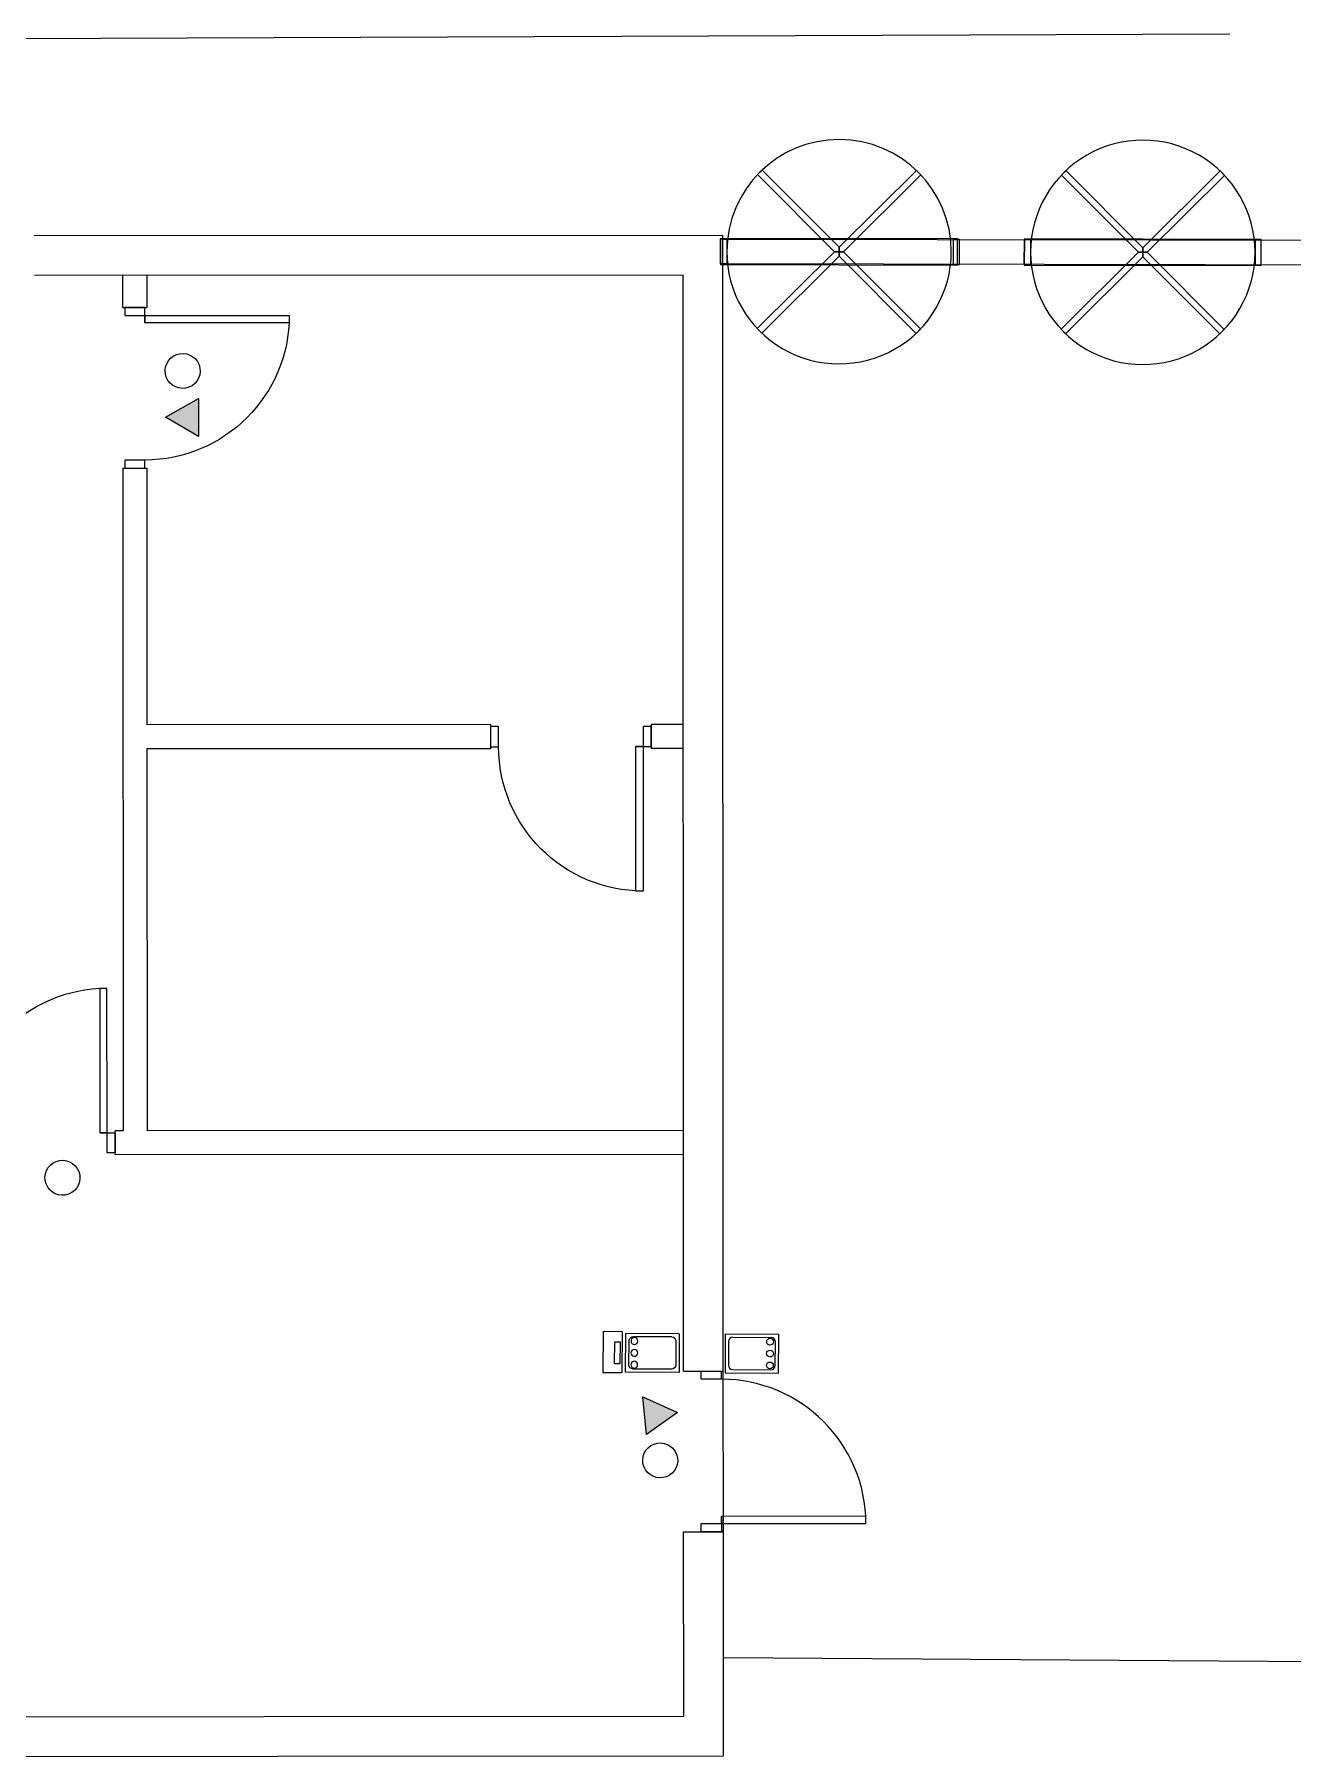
# Model space of a CAD drawing. Header units: metres. Extents: x 6917732 to 8046551, y 3602874 to 4094271.
# Drawn here: x 7134581 to 7142418, y 3816654 to 3827347 of the extents above; entities that cross this region are included whole.
import ezdxf

# ---------------------------------------------------------------- set-up
doc = ezdxf.new("R2010")
doc.units = ezdxf.units.M
doc.header["$LTSCALE"] = 0.5
doc.header["$MEASUREMENT"] = 0
doc.linetypes.add('03000 - Plant Layout 1$0$CENTER2', pattern=[1.125, 0.75, -0.125, 0.125, -0.125])
doc.linetypes.add('HIDDEN2', pattern=[4.762499999999999, 3.175, -1.5875])
doc.layers.get('0').update_dxf_attribs({"linetype": 'CONTINUOUS'})
doc.layers.add('CI-CEN', color=1, linetype='03000 - Plant Layout 1$0$CENTER2')
doc.layers.add('RD-TXT', color=7, linetype='CONTINUOUS')
doc.layers.add('CI-PED-FOOTPATH', color=44, linetype='CONTINUOUS', lineweight=0)
doc.layers.get('CI-CEN').off()

# ---------------------------------------------------------------- blocks, each defined once
blk = doc.blocks.new('DMC')
blk.add_hatch(color=256).paths.add_polyline_path([(125, 216.506350946147), (0, 0), (250, 0)])
for p, q in [((0, 0), (125, 216.506350946147)), ((125, 216.506350946147), (250, 0)), ((250, 0), (0, 0))]:
    blk.add_line(p, q)
blk = doc.blocks.new('CR')
for p, q in [((-3.637978807091713e-12, 274.9999999999964), (0, 0)), ((199.9999999999964, 275), (-3.637978807091713e-12, 274.9999999999964)), ((199.9999999999964, 275), (199.9999999999964, 0)), ((16.66666666668607, 236.111111111004), (16.66666666668607, 38.88888888899237)), ((161.1111111111204, 258.3333333334849), (38.88888888887595, 258.3333333334886)), ((183.3333333333103, 236.111111111004), (183.3333333333103, 38.88888888898873)), ((0, 0), (199.9999999999964, 0)), ((38.88888888887232, 16.66666666650781), (161.1111111111204, 16.66666666651145))]:
    blk.add_line(p, q)
for centre in [(38.88888888887595, 44.16666666651145), (100, 44.16666666650781), (161.111111111124, 44.16666666651145)]:
    blk.add_circle(centre, 17.5)
for centre, start, end in [((38.88888888887595, 236.111111111004), 90, 180), ((161.1111111111204, 236.1111111110113), 0, 90), ((38.88888888887595, 38.88888888898873), 180, 270), ((161.1111111111204, 38.88888888899237), 270, 0)]:
    blk.add_arc(centre, 22.22222222222079, start, end)
blk = doc.blocks.new('CMU-Dr_900')
at = {"color": 15, "lineweight": 0}
blk.add_line((0, 0), (-45, 0), dxfattribs=at)
for points in [[(-45, 0), (0, 0), (0, 900), (-45, 900)], [(-950, 1.102182119232618e-13), (-900, 1.102182119232618e-13), (-900, -124.9999999999999), (-950, -124.9999999999999)], [(0, 0), (50, 0), (50, -125), (0, -125)]]:
    blk.add_lwpolyline(points, close=True, dxfattribs=at)
blk.add_arc((0, 0), 900, 90, 180, dxfattribs=at)
blk = doc.blocks.new('sdsxdc')
at = {"layer": 'CI-PED-FOOTPATH', "color": 15, "lineweight": 0, "extrusion": (0.007640920335774551, -0.02019141982640698, 0.9997669342910958)}
for p, q in [((7138854.642859234, 3825916.785034948, -53.360430682193), (7138854.982171007, 3826072.08349877, -50.22659646642296)), ((7140342.725657627, 3825913.717351431, -64.79535876259399), (7140343.064969397, 3826069.015815253, -61.66152454678945)), ((7140746.345407088, 3825912.945165927, -67.89569921605204), (7140746.684718858, 3826068.243629669, -64.76186500187464)), ((7142221.938090249, 3825909.949936565, -79.23370577972236), (7142222.277402019, 3826065.248400387, -76.099871563963)), ((7135130.922204453, 3825844.60601896, -26.35888154355086), (7135131.025373762, 3825644.646837366, -30.39807103229316)), ((7135280.917805658, 3825844.706525251, -27.50322332517067), (7135281.020974962, 3825644.747343656, -31.54241281393035)), ((7135131.025373762, 3825644.646837366, -30.39807103229316), (7135281.020974962, 3825644.747343656, -31.54241281393035)), ((7135131.541220296, 3824644.850929387, -50.59401847609092), (7135281.536821502, 3824644.951435679, -51.73836025774608)), ((7135131.541220296, 3824644.850929387, -50.59401847609092), (7135133.671666502, 3820515.69382944, -134.0032814190599)), ((7135281.536821502, 3824644.951435679, -51.73836025774608), (7135282.362175965, 3823045.277982915, -84.0518761678411)), ((7137422.299419801, 3823046.71187266, -100.3778189191623), (7135282.362175965, 3823045.277982915, -84.0518761678411)), ((7137422.299419801, 3823046.71187266, -100.3778189191623), (7137422.376796779, 3822896.742486463, -103.4072110357155)), ((7138622.264229428, 3823047.515922983, -109.532553172226), (7138422.270094487, 3823047.381914596, -108.0067641299996)), ((7138422.270094487, 3823047.381914596, -108.0067641300032), (7138422.347471468, 3822897.4125284, -111.0361562465625)), ((7137422.376796779, 3822896.742486463, -103.4072110357155), (7135282.439552945, 3822895.308596718, -87.08126828442312)), ((7135282.439552945, 3822895.308596718, -87.08126828442312), (7135283.667267705, 3820515.79433573, -135.1476232006836)), ((7138622.341606406, 3822897.546536786, -112.5619452887793), (7138422.347471468, 3822897.4125284, -111.0361562465625)), ((7135133.671666502, 3820515.69382944, -134.0032814190599), (7135083.673132766, 3820515.660327343, -133.6218341584945)), ((7135083.750509745, 3820365.690941146, -136.6512262750754), (7135083.673132766, 3820515.660327343, -133.6218341584945)), ((7138623.569321166, 3820518.032275799, -160.6283002050413), (7135283.667267705, 3820515.79433573, -135.1476232006836)), ((7138623.646698147, 3820368.062889603, -163.6576923216159), (7135083.750509745, 3820365.690941146, -136.6512262750754)), ((7138123.820571827, 3819008.009738399, -200.135459398753), (7138125.364988588, 3819267.257593073, -194.911460357529)), ((7138125.364988588, 3819267.257593073, -194.911460357529), (7138240.81772664, 3819266.58785955, -195.807357204323)), ((7138194.392699147, 3819064.177480881, -199.5404502559309), (7138195.207139635, 3819200.890546295, -196.7856003708702)), ((7138195.207139635, 3819200.890546295, -196.7856003708702), (7138228.512780377, 3819200.697342524, -197.0440474118882)), ((7138198.533650598, 3819200.912813038, -196.8105741995262), (7138211.434857681, 3819200.837974008, -196.9106857338069)), ((7138228.512780377, 3819200.697342524, -197.0440474118882), (7138227.698339887, 3819063.984277111, -199.7988972968881)), ((7138240.81772664, 3819266.58785955, -195.807357204323), (7138239.27330988, 3819007.340004876, -201.0313562455067)), ((7138239.27330988, 3819007.340004876, -201.0313562455067), (7138123.820571827, 3819008.009738399, -200.135459398753)), ((7138227.696501902, 3819063.675750576, -199.8051142907454), (7138194.390861162, 3819063.868954346, -199.5466672498171)), ((7138624.343090971, 3819018.338413835, -190.9222213707092), (7138871.835832958, 3819018.504249212, -192.810385310432)), ((7138872.351679496, 3818018.708341234, -213.00633275428), (7138871.835832958, 3819018.504249212, -192.810385310432)), ((7138624.858937507, 3818018.542505854, -211.1181688145804), (7138872.351679496, 3818018.708341234, -213.00633275428))]:
    blk.add_line(p, q, dxfattribs=at)
at = {"layer": 'CI-PED-FOOTPATH', "color": 15, "lineweight": 0, "elevation": 66.38924782104556, "flags": 128}
blk.add_lwpolyline([(7142026.032142707, 3827347.197944504), (7129578.026975662, 3827299.622843644)], dxfattribs=at)
at = {"layer": 'CI-PED-FOOTPATH', "color": 15, "lineweight": 0, "extrusion": (0.007640920335774551, -0.02019141982640698, 0.9997669342910958)}
for points, elevation in [([(8030940.374945566, 1051434.306006315, 1.000000000000007), (8032246.815477146, 1050936.767466892, 0.9999999999999999)], -22756.62040696195), ([(8032708.272509036, 1050761.028386566, 1.000000000000007), (8034014.713040792, 1050263.489847162, 0.9999999999999999)], -22756.62040694852)]:
    blk.add_lwpolyline(points, format="xyb", close=True, dxfattribs=dict(at, elevation=elevation))
for points, elevation in [([(8031593.59521134, 1051185.536736566), (8031603.367791201, 1051211.197652116), (8031325.32191701, 1051831.283821566), (8031289.888421632, 1051815.395485945), (8031567.934295789, 1051195.309316425)], -22756.62040696712), ([(8031593.59521134, 1051185.536736566), (8031619.256126896, 1051175.764156705), (8032239.342296267, 1051453.810030923), (8032223.453960604, 1051489.243526406), (8031603.367791201, 1051211.197652116)], -22756.62040696703), ([(8033361.492774814, 1050512.259116818), (8033371.265354699, 1050537.920032445), (8033093.219480482, 1051158.006201818), (8033057.785985099, 1051142.1178662), (8033335.83185944, 1050522.031696695)], -22756.62040695364), ([(8033361.492774814, 1050512.259116818), (8033387.153690365, 1050502.486536958), (8034007.239859914, 1050780.532411194), (8033991.351524223, 1050815.965906604), (8033371.265354699, 1050537.920032445)], -22756.62040695364), ([(8030875.039736358, 1051371.859426244), (8032254.060297753, 1050846.679856829), (8032312.150686323, 1050999.214046887), (8030933.130125109, 1051524.393616317)], -22756.62040697248), ([(8030876.443900725, 1051375.546491652), (8030931.725960691, 1051520.706550761), (8030968.015975444, 1051506.886035821), (8030912.733915483, 1051361.725976712)], -22756.62040697148), ([(8030944.075497407, 1051516.003412519), (8034687.93984402, 1050090.208090508), (8034660.298814111, 1050017.628060922), (8034632.657784085, 1049945.048031471), (8030889.185425482, 1051370.694070649)], -22756.62040702969), ([(8032267.120474521, 1050845.87749102), (8032322.402534485, 1050991.03755013), (8032286.11251973, 1051004.858065071), (8032230.830459763, 1050859.69800596)], -22756.62040696148), ([(8032642.937299984, 1050698.581806441), (8034021.957861247, 1050173.402237159), (8034080.04824982, 1050325.936427212), (8032701.027688581, 1050851.115996571)], -22756.6204069591), ([(8032644.341464252, 1050702.268872053), (8032699.623524185, 1050847.42893109), (8032735.913538915, 1050833.608416078), (8032680.63147895, 1050688.448356963)], -22756.6204069581), ([(8034023.362025462, 1050177.089302621), (8034078.644085424, 1050322.249361733), (8034042.354070698, 1050336.069876746), (8033987.072010886, 1050190.909817579)], -22756.62040694812), ([(8031593.59521134, 1051185.536736566), (8031567.934295789, 1051195.309316425), (8030947.84812627, 1050917.263442263), (8030963.73646196, 1050881.829946853), (8031583.822631481, 1051159.875821015)], -22756.62040696681), ([(8031593.59521134, 1051185.536736566), (8031583.822631481, 1051159.875821015), (8031861.8685057, 1050539.78965164), (8031897.302001109, 1050555.677987333), (8031619.256126896, 1051175.764156705)], -22756.6204069667), ([(8033361.492774813, 1050512.259116818), (8033335.831859438, 1050522.031696694), (8032715.745689884, 1050243.985822461), (8032731.634025578, 1050208.552327051), (8033351.720194953, 1050486.598201265)], -22756.62040695332), ([(8033361.492774813, 1050512.259116818), (8033351.720194953, 1050486.598201265), (8033629.76606917, 1049866.512031893), (8033665.199564576, 1049882.400367584), (8033387.153690364, 1050502.486536958)], -22756.62040695329)]:
    blk.add_lwpolyline(points, close=True, dxfattribs=dict(at, elevation=elevation))
for points, elevation in [([(8028451.018785262, 1044916.186407532), (8030952.029154199, 1051537.058962148), (8026941.15086696, 1053052.153551596)], -22756.6204070297), ([(8027820.531044357, 1043247.109396672), (8031558.846736281, 1041802.691246302), (8034668.572161679, 1050056.054623449), (8034674.119329064, 1050053.918075714)], -22756.62040694381), ([(8028219.487035737, 1045003.646678294), (8030633.037133912, 1051392.987483385), (8026853.690596197, 1052820.621802069)], -22756.62040702968), ([(8020653.777846693, 1047861.565626898), (8019806.561688513, 1045618.747972402), (8027603.802627085, 1042673.368753035), (8028097.643953907, 1043980.704591265)], -22756.62040702971), ([(8020885.30959622, 1047774.105356136), (8020125.5537088, 1045762.819451168), (8027459.731148319, 1042992.360773323), (8027866.112204378, 1044068.164862028)], -22756.62040702973)]:
    blk.add_lwpolyline(points, dxfattribs=dict(at, elevation=elevation))
for centre in [(8027507.386479269, 1051936.715313097, -22794.67973694044), (8025028.136052913, 1047500.386207655, -22769.44739983275), (8027886.685494848, 1044534.657574044, -22794.67973730076)]:
    blk.add_circle(centre, 108.9315707146772, dxfattribs=at)
at = {"layer": 'CI-PED-FOOTPATH', "color": 15, "lineweight": 0, "extrusion": (-0.007640920335774556, 0.02019141982640697, -0.9997669342910958), "zscale": -1.000000000000012, "rotation": 110.6938743807922}
blk.add_blockref('CMU-Dr_900', (-8027408.49063704, 1052343.806151441, 22756.62040702966), dxfattribs=at)
at = {"layer": 'CI-PED-FOOTPATH', "color": 15, "lineweight": 0, "extrusion": (0.007640920328687026, -0.02019141982165707, 0.9997669342912459), "xscale": 0.9456681453490492, "yscale": 0.9456681453490492, "zscale": 0.4728340726745252, "rotation": 68.93530424775699}
blk.add_blockref('DMC', (8027454.241681573, 1051520.906127062, -22769.44743187918), dxfattribs=at)
at = {"layer": 'CI-PED-FOOTPATH', "color": 15, "lineweight": 0, "extrusion": (-0.007640920335774546, 0.02019141982640698, -0.9997669342910958), "zscale": -1.000000000000012, "rotation": 200.6938743807922}
blk.add_blockref('CMU-Dr_900', (-8029361.12811273, 1048733.353355945, 22756.62040702976), dxfattribs=at)
at = {"layer": 'CI-PED-FOOTPATH', "color": 15, "lineweight": 0, "extrusion": (0.007640920335774551, -0.02019141982640698, 0.9997669342910958), "rotation": 339.3061256192078}
blk.add_blockref('CMU-Dr_900', (8025386.75237699, 1047663.791524559, -22756.62040702977), dxfattribs=at)
at = {"layer": 'CI-PED-FOOTPATH', "color": 15, "lineweight": 0, "extrusion": (-0.007640920328689887, 0.02019141982172045, -0.9997669342912445), "xscale": 1.208970400879675, "yscale": 1.208970400879675, "zscale": -1.208970400879675, "rotation": 111.0646957521906}
blk.add_blockref('CR', (-8027879.859806712, 1045125.382903983, 22769.44743251442), dxfattribs=at)
at = {"layer": 'CI-PED-FOOTPATH', "color": 15, "lineweight": 0, "extrusion": (0.007640920328689876, -0.02019141982172045, 0.9997669342912445), "xscale": 1.208970400879676, "yscale": 1.208970400879676, "zscale": 1.208970400879676, "rotation": 68.93530424780943}
blk.add_blockref('CR', (8028768.164936995, 1044783.779527123, -22769.44743251499), dxfattribs=at)
at = {"layer": 'CI-PED-FOOTPATH', "color": 15, "lineweight": 0, "extrusion": (0.007640920335774554, -0.02019141982640697, 0.9997669342910958), "rotation": 249.3061256192078}
blk.add_blockref('CMU-Dr_900', (8028103.619172771, 1044031.895867471, -22756.62040702971), dxfattribs=at)
at = {"layer": 'CI-PED-FOOTPATH', "color": 15, "lineweight": 0, "extrusion": (0.007640920328689869, -0.02019141982172044, 0.9997669342912445), "xscale": 0.945668145349049, "yscale": 0.945668145349049, "zscale": 0.472834072674525, "rotation": 254.6952837937745}
blk.add_blockref('DMC', (8027926.244600825, 1044943.315342532, -22794.67976997922), dxfattribs=at)
blk.add_blockref('DMC', (8027926.244600825, 1044943.315342532, -22794.67976997922), dxfattribs=at)
blk = doc.blocks.new('A$C65520D9C')
at = {"layer": 'CI-CEN', "color": 8, "linetype": 'HIDDEN2', "lineweight": 0, "ltscale": 2000}
blk.add_blockref('sdsxdc', (-7494655.575114666, -4067566.219431999, -33.1896701657006), dxfattribs=at)
blk = doc.blocks.new('A$C021B369C')
at = {"layer": 'RD-TXT', "color": 2}
blk.add_blockref('A$C65520D9C', (0, 0), dxfattribs=at)

msp = doc.modelspace()

# ---------------------------------------------------------------- block references
at = {"layer": 'RD-TXT', "color": 2, "lineweight": -3}
msp.add_blockref('A$C021B369C', (7494655.577469633, 4067566.219431999, 32.91900027009051), dxfattribs=at)

doc.saveas('drawing.dxf')
